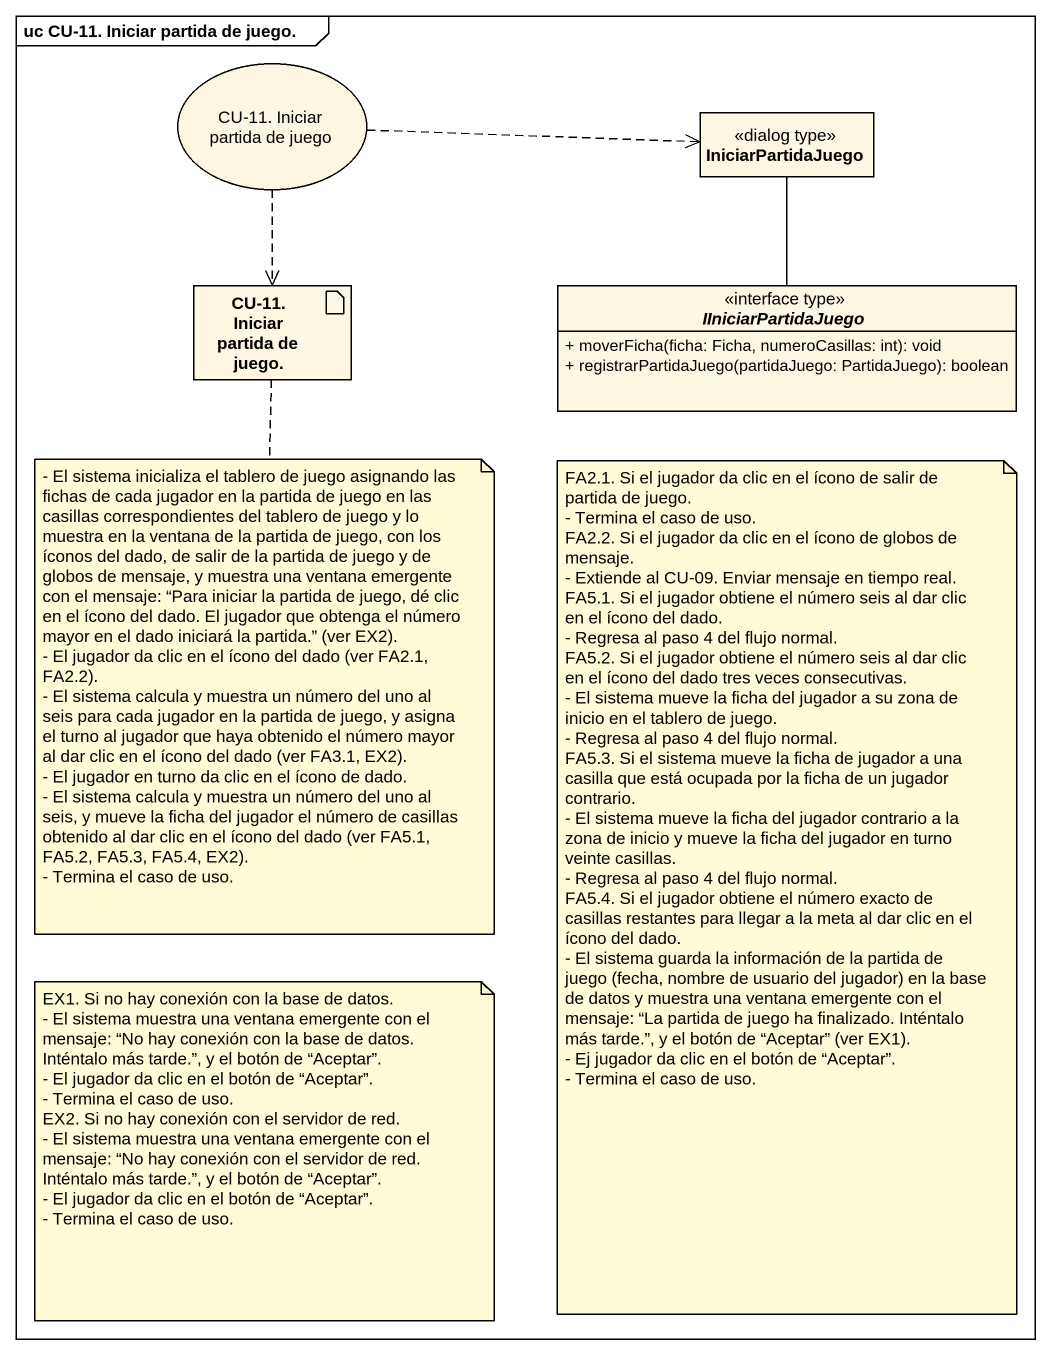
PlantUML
@startuml
mainframe uc CU-11. Iniciar partida de juego.
allowmixing
hide circle
hide empty members
skinparam classAttributeIconSize 0
usecase "CU-11. Iniciar partida de juego" as CU_11_Iniciar_partida_de
class IniciarPartidaJuego <<dialog type>>
artifact "CU-11. Iniciar partida de juego." as CU_11_Iniciar_partida_de_2
interface IIniciarPartidaJuego <<interface type>> {
  + moverFicha(ficha: Ficha, numeroCasillas: int): void
  + registrarPartidaJuego(partidaJuego: PartidaJuego): boolean
}
CU_11_Iniciar_partida_de .right.> IniciarPartidaJuego
CU_11_Iniciar_partida_de ..> CU_11_Iniciar_partida_de_2
IniciarPartidaJuego -- IIniciarPartidaJuego
note bottom of CU_11_Iniciar_partida_de_2
  - El sistema inicializa el tablero de juego asignando las fichas de cada jugador en la partida de juego en las casillas correspondientes del tablero de juego y lo muestra en la ventana de la partida de juego, con los íconos del dado, de salir de la partida de juego y de globos de mensaje, y muestra una ventana emergente con el mensaje: “Para iniciar la partida de juego, dé clic en el ícono del dado. El jugador que obtenga el número mayor en el dado iniciará la partida.” (ver EX2).
  - El jugador da clic en el ícono del dado (ver FA2.1, FA2.2).
  - El sistema calcula y muestra un número del uno al seis para cada jugador en la partida de juego, y asigna el turno al jugador que haya obtenido el número mayor al dar clic en el ícono del dado (ver FA3.1, EX2).
  - El jugador en turno da clic en el ícono de dado.
  - El sistema calcula y muestra un número del uno al seis, y mueve la ficha del jugador el número de casillas obtenido al dar clic en el ícono del dado (ver FA5.1, FA5.2, FA5.3, FA5.4, EX2).
  - Termina el caso de uso.
end note
note as N2
  FA2.1. Si el jugador da clic en el ícono de salir de partida de juego.
  - Termina el caso de uso.
  FA2.2. Si el jugador da clic en el ícono de globos de mensaje.
  - Extiende al CU-09. Enviar mensaje en tiempo real.
  FA5.1. Si el jugador obtiene el número seis al dar clic en el ícono del dado.
  - Regresa al paso 4 del flujo normal.
  FA5.2. Si el jugador obtiene el número seis al dar clic en el ícono del dado tres veces consecutivas.
  - El sistema mueve la ficha del jugador a su zona de inicio en el tablero de juego.
  - Regresa al paso 4 del flujo normal.
  FA5.3. Si el sistema mueve la ficha de jugador a una casilla que está ocupada por la ficha de un jugador contrario.
  - El sistema mueve la ficha del jugador contrario a la zona de inicio y mueve la ficha del jugador en turno veinte casillas.
  - Regresa al paso 4 del flujo normal.
  FA5.4. Si el jugador obtiene el número exacto de casillas restantes para llegar a la meta al dar clic en el ícono del dado.
  - El sistema guarda la información de la partida de juego (fecha, nombre de usuario del jugador) en la base de datos y muestra una ventana emergente con el mensaje: “La partida de juego ha finalizado. Inténtalo más tarde.”, y el botón de “Aceptar” (ver EX1).
  - Ej jugador da clic en el botón de “Aceptar”.
  - Termina el caso de uso.
end note
note as N3
  EX1. Si no hay conexión con la base de datos.
  - El sistema muestra una ventana emergente con el mensaje: “No hay conexión con la base de datos. Inténtalo más tarde.”, y el botón de “Aceptar”.
  - El jugador da clic en el botón de “Aceptar”.
  - Termina el caso de uso.
  EX2. Si no hay conexión con el servidor de red.
  - El sistema muestra una ventana emergente con el mensaje: “No hay conexión con el servidor de red. Inténtalo más tarde.”, y el botón de “Aceptar”.
  - El jugador da clic en el botón de “Aceptar”.
  - Termina el caso de uso.
end note
@enduml
